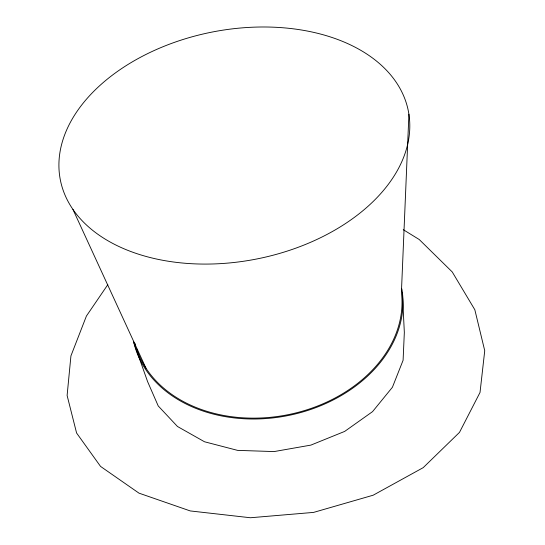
<?xml version="1.0" encoding="UTF-8"?>
<svg xmlns="http://www.w3.org/2000/svg" width="545" height="545" viewBox="0 0 545 545"><rect width="100%" height="100%" fill="white"/><g stroke="black" fill="none" stroke-linecap="round" stroke-linejoin="round"><path stroke-width="0.82" d="M408.913 114.225A177.384 115.635 -11.2 0 1 162.39 260.217A177.384 115.635 -11.2 0 1 131.767 62.184A177.384 115.635 -11.2 0 1 408.913 114.225L401.406 292.399A135.76 103.639 -11.1 0 1 289.776 414.336A135.76 103.639 -11.1 0 1 136.461 348.364M107.821 284.654L86.417 316.039L70.932 355.878L67.11 395.479L76.593 433.023L100.539 466.404L138.989 493.15L190.259 510.938L250.407 517.75L313.586 512.402L373.175 495.207L423.199 467.658L459.49 432.376L480.029 392.448L484.737 350.714L474.831 309.744L452.234 271.941L419.207 239.5L403.259 229.677M72.935 209.409L146.026 368.277M133.975 343.071L147.593 381.616L158.227 405.957L177.479 426.49L204.518 441.77L237.586 450.374L274.101 451.573L310.895 445.102L344.672 431.415L372.555 411.632L392.414 387.27L403.096 360.265L404.336 332.45L402.36 292.318M401.863 288.939A136.706 104.367 -11.1 0 1 287.324 415.706A136.706 104.367 -11.1 0 1 133.586 341.408M135.507 345.183A135.76 103.639 -11.1 0 1 135.085 343.595"/></g></svg>
